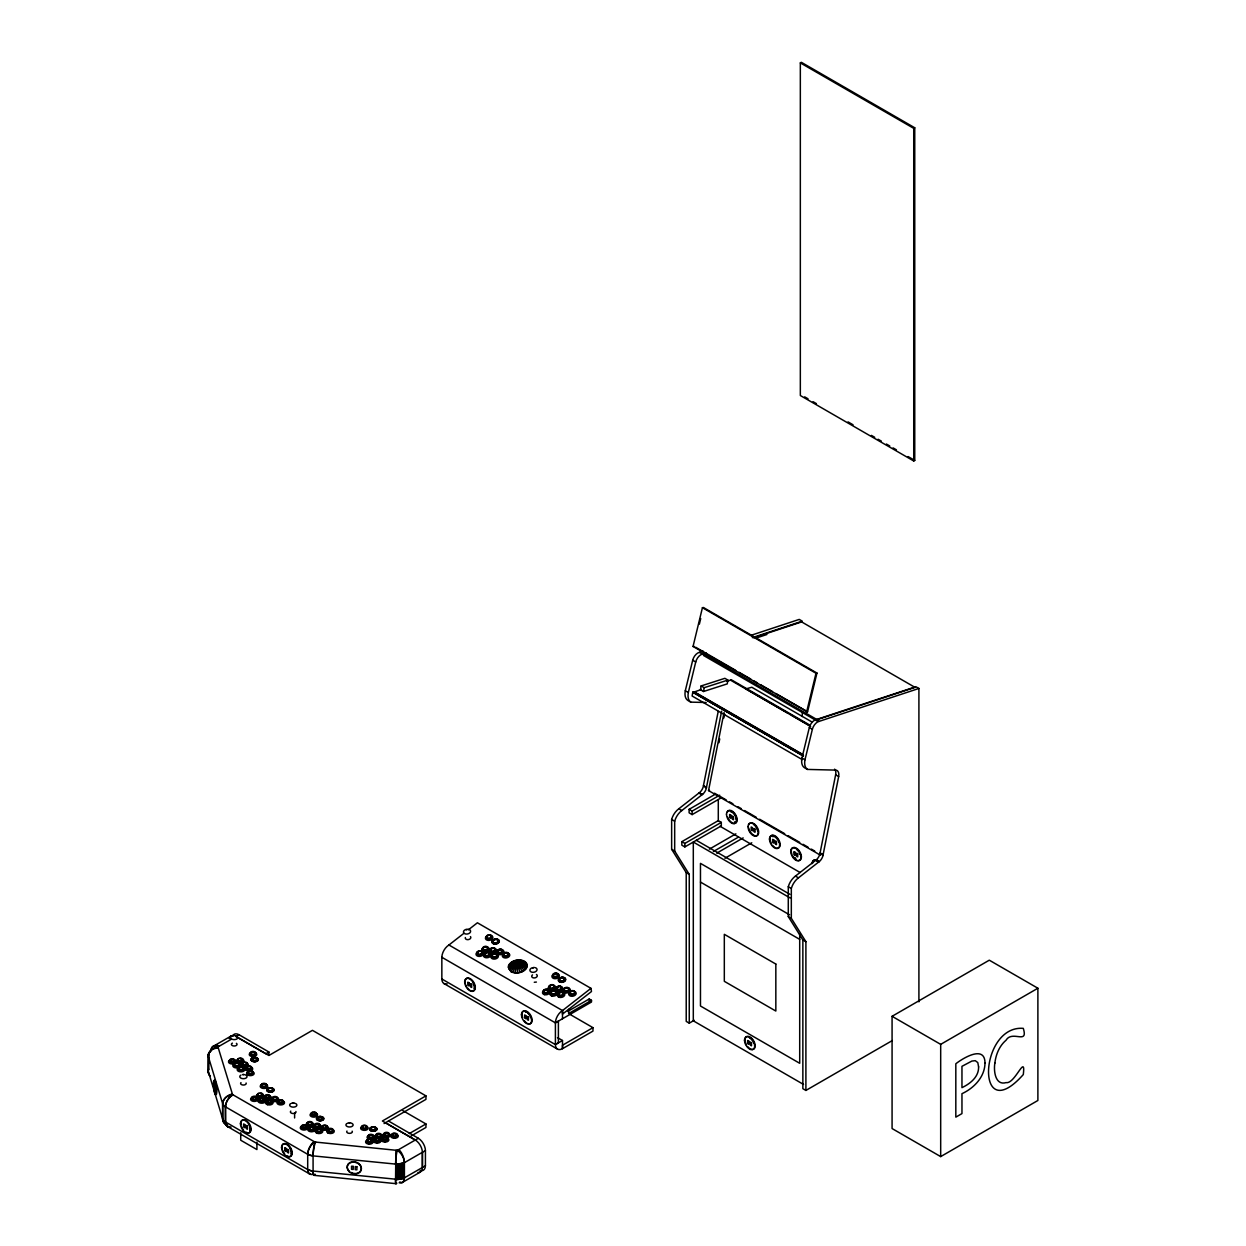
<?xml version="1.0" encoding="UTF-8"?>
<svg xmlns="http://www.w3.org/2000/svg" width="1246" height="1246" viewBox="0 0 1246 1246"><rect width="100%" height="100%" fill="white"/><g stroke="black" fill="none" stroke-linecap="round" stroke-linejoin="round"><path stroke-width="1.5" d="M417.971 1172.502A10.202 5.887 60 0 0 422.378 1167.518L422.394 1152.301A10.202 5.887 60 0 0 415.292 1140.012L385.45 1122.755M420.136 1170.586A10.202 5.887 60 0 0 425.416 1165.773L425.431 1150.556A10.202 5.887 60 0 0 418.329 1138.268L388.487 1121.011M590.962 988.343L562.491 1010.568L562.491 1014.135L591.492 991.505L590.962 988.343L477.405 922.788L468.418 929.796M294.601 1117.974L294.648 1112.647M208.253 1056.125L208.674 1053.882L208.674 1069.099A15.326 8.847 0 0 0 208.16 1070.859L222.66 1118.955A10.202 8.208 -17 0 0 227.644 1125.496M395.512 1183.669L395.87 1150.416A5.482 3.162 0 0 0 398.518 1149.933L398.954 1149.778M403.688 1179.214L403.751 1178.202L425.416 1165.773M210.449 1051.375L210.543 1050.347M803.483 755.699L692.792 692.215L692.122 696.016L802.346 759.655M803.421 756.026L693.259 692.06M693.197 692.387L701.451 689.427M701.14 685.939L700.486 689.754L703.523 691.499L727.243 683.883L727.898 680.082L724.861 678.322L701.14 685.939L704.177 687.699L727.898 680.082M703.523 691.499L704.177 687.699M208.674 1069.099L208.253 1071.342L208.3 1055.222M718.226 711.326L703.165 787.02A7.274 4.205 -60 0 1 700.05 792.145L678.79 808.794A12.491 7.211 -60 0 0 671.641 819.447L671.641 849.274L686.219 872.636L686.219 1021.393L689.256 1023.153L689.256 874.38L674.678 851.018L674.678 821.207A12.491 7.211 -60 0 1 681.827 810.539L703.087 793.904A7.274 4.205 -60 0 0 706.202 788.78L721.636 711.17M819.276 861.609L816.239 859.849L795.431 876.094A12.491 7.211 -60 0 0 788.282 886.747L788.282 916.558L802.86 939.936L802.86 1088.693L805.897 1090.437L805.897 941.68L791.319 918.318L791.319 888.507A12.491 7.211 -60 0 1 798.468 877.838L819.728 861.204A7.274 4.205 -60 0 0 822.843 856.064L838.667 776.554A9.111 5.264 -60 0 0 834.384 770.075L807.439 769.421L804.402 767.676A14.5 8.379 -60 0 1 801.941 758.051L809.339 727.524A7.601 4.392 -60 0 1 816.037 719.643L915.872 686.717L918.909 688.462L918.909 1001.831M820.444 855.192L708.538 790.587L724.035 712.51M718.973 742.709L719.721 738.894M723.879 717.945L724.642 714.129M834.586 769.156A9.111 5.264 -60 0 1 835.63 774.81L819.806 854.32A7.274 4.205 -60 0 1 816.691 859.444L815.616 860.332L818.653 862.076M508.633 967.208C509.832 959.171 525.127 957.177 526.824 965.712C525.61 973.749 510.33 975.758 508.633 967.208A14.641 10.809 1.2 0 1 526.824 965.712M243.811 1074.535L243.063 1074.659M293.62 1102.881L292.919 1103.099M693.041 646.472L702.433 607.69L703.398 607.503L816.955 673.058L807.564 711.84L693.041 646.472L694.006 646.285M699.364 624.121L700.719 618.577M706.186 702.51L690.798 702.137L687.761 700.377A14.5 8.379 -60 0 1 685.3 690.751L692.698 660.224A7.601 4.392 -60 0 1 699.395 652.343L703.102 651.128M690.798 702.137A14.5 8.379 -60 0 1 688.337 692.511L695.735 661.969A7.601 4.392 -60 0 1 702.433 654.103L706.139 652.873M806.598 712.042L816.005 673.261L816.955 673.058M807.439 769.421A14.5 8.379 -60 0 1 804.978 759.811L812.376 729.268A7.601 4.392 -60 0 1 819.074 721.387L918.909 688.462M233.827 1035.457L234.56 1035.613A3.598 2.071 0 0 1 237.347 1038.588A3.598 2.071 0 0 1 231.273 1038.743A3.598 2.071 0 0 1 233.609 1035.504M349.347 1123.067L349.69 1122.646M569.578 1014.151L592.956 1027.654L592.971 1031.096L562.491 1048.696A10.202 5.887 -60 0 1 555.405 1044.6L441.847 978.982L441.847 957.302A10.202 5.887 -60 0 1 448.934 944.998L463.917 933.301M536.403 982.066L534.269 982.269M441.847 957.271L555.405 1022.857L558.395 1021.113L558.395 1042.824L555.405 1044.537L555.405 1022.857A10.202 5.887 -60 0 1 562.491 1010.568L448.934 944.998M800.337 62.892L801.349 62.3L914.751 127.777L914.751 460.413L913.739 460.989L800.337 395.527L800.337 62.892L913.739 128.354L914.751 127.777M213.004 1046.469L231.024 1036.065M231.149 1039.366L217.972 1046.905A10.202 8.208 -17 0 0 208.129 1056.11A15.326 8.847 0 0 1 208.612 1053.867M268.887 1051.998L265.85 1053.758L235.992 1036.501L239.045 1034.741L268.887 1051.998L268.887 1055.269M721.309 797.767L692.153 814.604L689.116 812.844L689.116 809.339L715.033 794.372M689.116 809.339L692.153 811.099L719.69 795.197M681.827 841.673L718.272 820.616L721.309 822.376L721.309 825.88L684.864 846.922L681.827 845.177L681.827 841.673L684.864 843.417L721.309 822.376M709.332 849.165L735.872 833.839M713.382 851.501L738.489 837.094M716.73 853.167L743.177 837.904M724.954 858.26L751.774 842.779M567.942 1011.269L589.187 998.996L591.492 1000.32L591.492 1002.018L555.405 1022.841M384.064 1123.549L425.945 1099.377L425.945 1095.873L382.382 1121.011L415.292 1140.012M591.492 1000.32L568.612 1013.543L568.612 1009.353M555.405 1044.6L562.491 1040.503L562.491 1048.696L562.507 1045.223L592.956 1027.654M409.202 1133.626L425.945 1123.954L425.945 1127.459L410.869 1136.165M418.329 1138.268L397.303 1150.401L314.833 1142.006L232.55 1094.564A10.202 5.887 -60 0 0 225.464 1106.837L225.464 1122.07A10.202 5.887 -60 0 0 228.267 1126.898M425.431 1150.556L404.405 1162.674L397.131 1164.247L313.089 1155.883A12.865 7.429 0 0 1 307.7 1154.31L225.464 1106.837A12.865 7.429 0 0 1 222.613 1103.754L222.613 1118.986A12.865 7.429 0 0 0 225.448 1122.054A10.186 6.339 -55.8 0 0 231.086 1127.163M402.302 1182.485L420.323 1172.065M689.256 1023.153L694.24 1020.272M892.074 1016.3L989.293 960.183L1037.887 988.234L1037.887 1100.483L940.683 1156.6L892.074 1128.549L892.074 1016.3L940.683 1044.366L1037.887 988.234M805.897 1090.437L892.323 1040.55M466.378 929.937L467.063 929.609M532.805 968.204L533.506 967.877M222.613 1118.986A12.865 7.429 0 0 0 225.542 1122.023L307.7 1169.527A12.865 7.429 0 0 0 312.107 1170.944L397.91 1179.417L404.405 1177.906L404.405 1162.674A10.108 4.563 69 0 0 398.954 1149.715M751.167 635.273L799.231 619.418L802.268 621.162L752.35 637.64M753.628 637.765L801.661 621.925L915.031 687.387L817.127 719.674L703.741 654.212L703.538 655.474L816.924 720.936M757.786 637.516L766.929 634.494M726.854 681.282L731.449 679.864L809.931 725.172M708.538 790.587L709.519 790.307M363.879 1129.873L364.657 1129.904M393.954 1137.785L394.733 1137.8M378.114 1138.034L378.893 1138.05M370.296 1139.031L371.074 1139.046M384.593 1141.616L385.372 1141.632M376.697 1142.644L377.476 1142.675M368.832 1143.657L369.61 1143.688M313.758 1175.305L396.244 1183.7M804.682 396.867L808.015 398.782M813.031 401.679L816.364 403.611M848.043 421.896L853.043 424.793M871.39 435.384L874.723 437.299M878.072 439.231L881.405 441.162M886.404 444.043L889.737 445.975M893.071 447.89L896.404 449.822M908.085 456.566L914.751 460.413M702.433 607.69L816.005 673.261M695.673 647.25L735.747 670.379M739.096 672.31L750.777 679.054M754.126 680.986L757.459 682.917M760.808 684.848L772.489 691.592M775.837 693.524L807.564 711.84M699.395 652.343L702.433 654.103M816.037 719.643L819.074 721.387M812.361 722.213L751.805 687.262L745.933 688.898L787.97 713.164M791.335 715.111L809.838 725.795M730.468 680.129L810.648 726.402M692.698 660.224L695.735 661.969M809.339 727.524L812.376 729.268M694.193 691.764L802.751 754.437M694.147 692.075L802.704 754.749M692.792 692.215L803 755.855M835.63 774.81L838.667 776.554M685.3 690.751L688.337 692.511M801.941 758.051L804.978 759.811M706.513 787.379L703.476 785.634L706.357 788.173M823.154 854.678L820.117 852.934L822.999 855.472M714.534 793.204L726.231 799.948M729.564 801.879L732.913 803.81M737.912 806.707L741.261 808.623M744.594 810.554L756.291 817.314M759.624 819.229L784.684 833.699M788.017 835.63L799.714 842.374M803.047 844.305L808.062 847.202M811.395 849.133L814.744 851.049M702.635 794.309L698.975 793.032L702.012 794.792M719.954 826.223L800.119 872.512M795.431 876.094L798.468 877.838M678.79 808.794L681.827 810.539M671.641 819.447L674.678 821.207M788.282 886.747L791.319 888.507M696.343 840.302L789.855 894.301M790.166 897.977L693.306 842.047L693.306 1020.817L803.53 1084.441M789.606 914.829L700.47 863.369L700.47 1006.005L799.698 1063.29L799.698 933.752M671.641 849.274L674.678 851.018M788.282 916.558L791.319 918.318M686.219 872.636L689.256 874.38M802.86 939.936L805.897 941.68M700.47 882.075L799.698 939.359M557.492 1037.622L562.491 1040.503M443.965 983.561L557.523 1049.132M425.945 1095.873L312.45 1030.333L268.887 1055.487L236.055 1036.532M402.583 1110.466L425.945 1123.954M227.582 1126.586L309.802 1174.059M208.175 1056.078L222.676 1103.754L222.723 1118.924M208.16 1070.859L208.269 1071.918M396.353 1163.157L396.353 1179.495M940.683 1044.366L940.683 1156.6M913.739 128.354L913.739 460.989M802.268 712.65L802.268 716.543M718.288 800.228L718.288 821.41M692.153 811.099L692.153 814.604M684.864 843.417L684.864 846.922M589.187 998.996L589.187 1000.678M562.491 1010.568L562.491 1018.761M422.441 1152.316L422.441 1167.549M403.751 1162.923L403.751 1178.155M403.065 1163.157L403.065 1178.373M402.38 1163.375L402.38 1178.591M401.664 1163.562L401.664 1178.778M400.947 1163.733L400.947 1178.95M400.2 1163.873L400.2 1179.105M399.452 1163.998L399.452 1179.23M398.689 1164.107L398.689 1179.323M397.91 1164.185L397.91 1179.417M397.131 1164.247L397.131 1179.464M310.861 1174.324A10.186 5.249 -64.8 0 1 307.7 1169.527L307.7 1154.294A12.865 7.429 0 0 0 313.073 1155.867L313.089 1171.115A10.202 1.448 -84.2 0 0 314.584 1174.246M256.925 1142.099L256.925 1149.575L240.727 1140.23L240.727 1132.739M211.462 1048.213A10.202 5.887 60 0 1 217.972 1046.905L232.55 1094.564A10.202 8.208 -17 0 0 222.676 1103.754A10.186 8.006 -25.8 0 1 232.223 1094.019L232.317 1094.19A2.881 1.667 0 0 0 232.846 1094.767L233.049 1094.907A10.186 6.323 -55.9 0 0 225.464 1106.822L225.542 1122.023M208.518 1054.318L208.394 1070.003M746.479 1044.973A7.211 4.174 60 0 1 748.332 1036.345A7.211 4.174 60 0 1 755.169 1046.329A7.211 4.174 60 0 1 747.538 1046.515M749.516 1037.918A5.732 3.302 60 0 1 752.522 1040.55M753.269 1041.843A5.732 3.302 60 0 1 753.814 1043.198M727.134 812.485A7.211 4.174 60 0 1 734.626 813.217A7.211 4.174 60 0 1 735.685 823.108A7.211 4.174 60 0 1 727.648 817.251M791.911 854.382A7.211 4.174 60 0 1 794.169 847.405A7.211 4.174 60 0 1 801.131 854.74A7.211 4.174 60 0 1 797.642 860.441M796.334 859.88A7.211 4.174 60 0 1 792.721 856.08M812.579 863.338A7.211 4.174 60 0 1 817.688 860.394M771.461 843.791A7.211 4.174 60 0 1 772.146 835.194A7.211 4.174 60 0 1 779.685 841.891A7.211 4.174 60 0 1 776.383 848.168M775.074 847.607A7.211 4.174 60 0 1 772.52 845.349M748.69 824.961A7.211 4.174 60 0 1 756.54 826.191A7.211 4.174 60 0 1 756.54 835.848A7.211 4.174 60 0 1 748.69 828.014M795.836 858.354A5.732 3.302 60 0 1 794.808 857.45M796.817 849.632A5.732 3.302 60 0 1 798.764 851.657M799.511 852.949A5.732 3.302 60 0 1 800.057 854.32M754.11 824.977A5.732 3.302 60 0 1 755.138 825.864M756.057 827.001A5.732 3.302 60 0 1 757.63 830.989M812.081 863.634A7.211 4.174 60 0 1 817.174 860.69M772.567 836.596A5.732 3.302 60 0 1 774.498 836.751M775.557 837.359A5.732 3.302 60 0 1 777.504 839.383M778.252 840.676A5.732 3.302 60 0 1 778.797 842.031M730.483 811.629A5.732 3.302 60 0 1 735.265 815.818M735.794 817.174A5.732 3.302 60 0 1 736.09 819.743M735.311 821.535A5.732 3.302 60 0 1 734.564 821.986M349.316 1171.287A7.211 5.809 17 0 1 351.902 1161.848A7.211 5.809 17 0 1 361.418 1168.873A7.211 5.809 17 0 1 350.78 1172.377M214.234 1081.949A7.211 1.028 84.2 0 1 215.667 1082.338A7.211 1.028 84.2 0 1 216.695 1092.026A7.211 1.028 84.2 0 1 215.449 1093.318M214.826 1090.484A7.211 1.028 84.2 0 1 214.359 1086.823M214.842 1089.206A5.732 0.81 84.2 0 1 214.67 1087.742M214.655 1082.011A5.732 0.81 84.2 0 1 214.842 1081.746M215.309 1082.353A5.732 0.81 84.2 0 1 216.306 1087.867A5.732 0.81 84.2 0 1 216.243 1092.851M282.203 1148.734A7.211 4.174 60 0 1 286.253 1143.735A7.211 4.174 60 0 1 292.218 1152.472A7.211 4.174 60 0 1 287.141 1155.945M284.586 1153.687A7.211 4.174 60 0 1 282.717 1150.447M241.085 1124.998A7.211 4.174 60 0 1 245.135 1119.998A7.211 4.174 60 0 1 251.1 1128.736A7.211 4.174 60 0 1 246.023 1132.209M243.468 1129.951A7.211 4.174 60 0 1 241.599 1126.711M248.452 1123.985A5.732 3.302 60 0 1 249.216 1125.278M249.745 1126.649A5.732 3.302 60 0 1 249.776 1130.231M289.57 1147.722A5.732 3.302 60 0 1 290.318 1149.014M290.863 1150.385A5.732 3.302 60 0 1 290.894 1153.967M396.835 1183.155A10.202 1.448 -84.2 0 1 395.543 1179.51A15.326 8.847 0 0 0 403.751 1178.202M232.519 1036.065A10.202 5.887 60 0 1 239.045 1034.741M229.186 1038.634A10.202 5.887 60 0 1 233.314 1035.613M307.7 1169.527A12.865 7.429 0 0 0 312.59 1171.022L313.073 1171.1A10.186 2.056 -81.6 0 0 315.222 1174.339M225.542 1106.806A12.865 7.429 0 0 1 222.613 1103.754M227.457 1125.247A10.186 8.006 -25.7 0 1 222.629 1118.986M211.555 1048.151A10.108 6.884 48.8 0 1 219.078 1045.892L218.798 1046.204A5.482 3.162 0 0 0 217.972 1047.73L217.957 1048.042A10.108 8.255 2 0 0 208.191 1056.11M399.81 1181.924A10.108 4.439 69.8 0 0 404.374 1177.922A10.202 5.887 60 0 1 399.141 1182.797M210.231 1076.279A10.108 8.255 2 0 1 208.207 1071.311A10.202 8.208 -17 0 0 210.2 1076.03M312.964 1174.371A10.202 5.887 -60 0 1 307.7 1169.527M229.856 1127.054A10.202 5.887 -60 0 1 229.046 1127.038M264.931 1084.207A3.769 2.18 0 0 1 266.846 1087.711A3.769 2.18 0 0 1 260.554 1087.228A3.769 2.18 0 0 1 263.965 1084.145M264.728 1083.802A2.99 1.729 0 0 1 266.41 1086.45A2.99 1.729 0 0 1 261.52 1086.45A2.99 1.729 0 0 1 263.186 1083.802M264.619 1084.036A2.554 1.48 0 0 1 266.052 1086.31A2.554 1.48 0 0 1 261.862 1086.31A2.554 1.48 0 0 1 263.295 1084.036M262.439 1098.754A2.554 1.48 0 0 1 263.872 1101.012A2.554 1.48 0 0 1 259.698 1101.012A2.554 1.48 0 0 1 261.13 1098.754M264.339 1099.47A2.554 1.48 0 0 1 260.507 1100.748A2.554 1.48 0 0 1 260.507 1098.193A2.554 1.48 0 0 1 264.339 1099.47A3.769 2.18 0 0 0 262.766 1098.925M262.563 1098.505A2.99 1.729 0 0 1 264.23 1101.168A2.99 1.729 0 0 1 259.339 1101.168A2.99 1.729 0 0 1 261.006 1098.505M265.04 1099.938A3.769 2.18 0 0 1 263.373 1102.99A3.769 2.18 0 0 1 258.249 1101.76A3.769 2.18 0 0 1 260.803 1098.925M278.948 1100.857A2.554 1.48 0 0 1 283.154 1101.402A2.554 1.48 0 0 1 280.537 1103.38A2.554 1.48 0 0 1 278.543 1101.168M278.87 1100.872A3.769 2.18 0 0 1 284.509 1102.554A3.769 2.18 0 0 1 279.462 1104.797A3.769 2.18 0 0 1 278.092 1101.215M267.469 1100.888A2.554 1.48 0 0 1 271.675 1101.433A2.554 1.48 0 0 1 269.058 1103.411A2.554 1.48 0 0 1 267.065 1101.199M276.254 1097.368A2.554 1.48 0 0 1 276.924 1099.595A2.554 1.48 0 0 1 273.014 1099.595A2.554 1.48 0 0 1 273.699 1097.368M275.942 1097.383A3.769 2.18 0 0 1 278.232 1100.576A3.769 2.18 0 0 1 272.313 1101.028A3.769 2.18 0 0 1 273.092 1097.601M260.788 1093.661A2.554 1.48 0 0 1 262.454 1095.701A2.554 1.48 0 0 1 258.67 1096.293A2.554 1.48 0 0 1 258.327 1094.035M260.912 1093.412A2.99 1.729 0 0 1 262.719 1095.95A2.99 1.729 0 0 1 258.015 1096.309A2.99 1.729 0 0 1 258.638 1093.583M261.115 1093.832A3.769 2.18 0 0 1 263.389 1097.01A3.769 2.18 0 0 1 257.47 1097.461A3.769 2.18 0 0 1 258.249 1094.05M252.128 1097.664A2.554 1.48 0 0 0 252.876 1099.611A2.554 1.48 0 0 0 256.287 1099.346A2.554 1.48 0 0 0 256.146 1097.352A3.769 2.18 0 0 1 257.221 1100.639A3.769 2.18 0 0 1 251.458 1100.639A3.769 2.18 0 0 1 252.455 1097.368M253.063 1097.119A2.554 1.48 0 0 1 255.617 1097.119M245.213 1074.815A3.598 2.071 0 0 1 246.365 1077.806A3.598 2.071 0 0 1 241.101 1078.211A3.598 2.071 0 0 1 240.867 1075.142M242.487 1074.597A3.598 2.071 0 0 1 244.341 1074.597M246.116 1083.008A2.804 1.62 0 0 1 243.048 1085.032A2.804 1.62 0 0 1 240.976 1082.618M269.743 1096.122A2.554 1.48 0 0 1 267.765 1098.333A2.554 1.48 0 0 1 265.133 1096.355A2.554 1.48 0 0 1 269.338 1095.826M365.981 1126.213A3.769 2.18 0 0 1 367.274 1129.577A3.769 2.18 0 0 1 361.309 1129.421A3.769 2.18 0 0 1 363.1 1126.135M365.467 1125.995A2.554 1.48 0 0 1 366.48 1128.175A2.554 1.48 0 0 1 362.586 1128.378A2.554 1.48 0 0 1 362.929 1126.135M378.301 1138.766A2.554 1.48 0 0 1 379.018 1141.149A2.554 1.48 0 0 1 374.906 1140.729A2.554 1.48 0 0 1 376.993 1138.642A3.769 2.18 0 0 0 373.956 1142.037A3.769 2.18 0 0 0 380.295 1142.193A3.769 2.18 0 0 0 377.865 1138.813M378.473 1138.533A2.99 1.729 0 0 1 379.329 1141.32A2.99 1.729 0 0 1 374.501 1140.838A2.99 1.729 0 0 1 376.962 1138.377M347.463 1123.222A3.598 2.071 0 0 1 353.07 1124.562A3.598 2.071 0 0 1 348.6 1126.929A3.598 2.071 0 0 1 346.762 1123.596M352.166 1131.181A2.804 1.62 0 0 1 349.41 1133.362A2.804 1.62 0 0 1 346.98 1131.057M388.145 1133.346A2.554 1.48 0 0 1 388.456 1135.433A2.554 1.48 0 0 1 384.858 1135.604A2.554 1.48 0 0 1 384.547 1133.533M385.03 1133.268A2.554 1.48 0 0 1 387.584 1133.144M388.082 1133.362A3.769 2.18 0 0 1 390.091 1135.978A3.769 2.18 0 0 1 385.839 1137.473M384.079 1136.991A3.769 2.18 0 0 1 384.344 1133.549M385.216 1133.284A3.769 2.18 0 0 1 387.148 1133.19M373.208 1135.978A2.554 1.48 0 0 1 371.464 1137.91A2.554 1.48 0 0 1 368.302 1136.741A2.554 1.48 0 0 1 370.592 1135.013M371.884 1135.153A2.554 1.48 0 0 1 372.897 1135.636M372.071 1134.919A2.99 1.729 0 0 1 372.928 1137.707A2.99 1.729 0 0 1 368.1 1137.209A2.99 1.729 0 0 1 370.545 1134.763M371.464 1135.184A3.769 2.18 0 0 1 374.579 1137.427A3.769 2.18 0 0 1 371.137 1139.498M370.155 1139.467A3.769 2.18 0 0 1 367.928 1135.931M368.645 1135.542A3.769 2.18 0 0 1 370.483 1135.168M396.882 1134.732A2.554 1.48 0 0 1 395.138 1136.664A2.554 1.48 0 0 1 391.96 1135.495A2.554 1.48 0 0 1 394.25 1133.767A3.769 2.18 0 0 0 392.319 1134.312M395.558 1133.907A2.554 1.48 0 0 1 396.571 1134.39M395.745 1133.673A2.99 1.729 0 0 1 396.586 1136.461A2.99 1.729 0 0 1 391.774 1135.963A2.99 1.729 0 0 1 394.219 1133.517M396.072 1134.109A3.769 2.18 0 0 1 397.739 1137.177A3.769 2.18 0 0 1 392.319 1137.863A3.769 2.18 0 0 1 391.587 1134.685M380.731 1134.639A2.554 1.48 0 0 1 379.08 1136.944A2.554 1.48 0 0 1 376.167 1135.106A2.554 1.48 0 0 1 380.279 1134.358A3.769 2.18 0 0 0 375.233 1135.418A3.769 2.18 0 0 0 377.055 1138.299M381.058 1134.67A3.769 2.18 0 0 1 382.055 1137.255A3.769 2.18 0 0 1 377.99 1138.47M370.436 1139.778A2.554 1.48 0 0 1 371.308 1142.068A2.554 1.48 0 0 1 367.259 1141.959A2.554 1.48 0 0 1 368.489 1139.732M370.623 1139.56A2.99 1.729 0 0 1 371.277 1142.442A2.99 1.729 0 0 1 366.464 1141.57A2.99 1.729 0 0 1 369.875 1139.42M370.95 1139.997A3.769 2.18 0 0 1 372.243 1143.361A3.769 2.18 0 0 1 366.277 1143.205A3.769 2.18 0 0 1 368.068 1139.919M385.544 1137.614A2.554 1.48 0 0 1 387.319 1139.81A2.554 1.48 0 0 1 383.145 1140.012A2.554 1.48 0 0 1 384.235 1137.676M385.621 1137.364A2.99 1.729 0 0 1 387.693 1139.934A2.99 1.729 0 0 1 382.818 1140.183A2.99 1.729 0 0 1 384.079 1137.442M385.762 1137.769A3.769 2.18 0 0 1 388.191 1141.165A3.769 2.18 0 0 1 381.837 1140.993A3.769 2.18 0 0 1 384.78 1137.754M314.459 1112.678A2.554 1.48 0 0 1 315.892 1114.952A2.554 1.48 0 0 1 311.702 1114.952A2.554 1.48 0 0 1 313.135 1112.678M314.771 1112.849A3.769 2.18 0 0 1 316.686 1116.354A3.769 2.18 0 0 1 310.394 1115.871A3.769 2.18 0 0 1 313.805 1112.787M314.568 1112.444A2.99 1.729 0 0 1 316.25 1115.108A2.99 1.729 0 0 1 311.36 1115.108A2.99 1.729 0 0 1 313.026 1112.444M311.126 1122.412A2.554 1.48 0 0 1 311.812 1124.64A2.554 1.48 0 0 1 307.902 1124.64A2.554 1.48 0 0 1 308.572 1122.412M309.086 1122.023A2.99 1.729 0 0 1 312.793 1123.985A2.99 1.729 0 0 1 308.136 1125.107A2.99 1.729 0 0 1 308.354 1122.194M310.83 1122.428A3.769 2.18 0 0 1 313.12 1125.621A3.769 2.18 0 0 1 307.186 1126.072A3.769 2.18 0 0 1 307.964 1122.646M312.17 1127.35A2.554 1.48 0 0 1 313.603 1129.624A2.554 1.48 0 0 1 309.413 1129.624A2.554 1.48 0 0 1 310.846 1127.35M312.279 1127.1A2.99 1.729 0 0 1 313.961 1129.764A2.99 1.729 0 0 1 309.055 1129.764A2.99 1.729 0 0 1 310.737 1127.1M314.771 1128.533A3.769 2.18 0 0 1 311.5 1131.789A3.769 2.18 0 0 1 308.245 1128.533M308.837 1128.082A3.769 2.18 0 0 1 310.534 1127.521M312.481 1127.521A3.769 2.18 0 0 1 314.163 1128.082M328.664 1129.468A2.554 1.48 0 0 1 332.869 1130.013A2.554 1.48 0 0 1 330.252 1131.975A2.554 1.48 0 0 1 328.259 1129.779M325.969 1125.963A2.554 1.48 0 0 1 326.654 1128.191A2.554 1.48 0 0 1 322.73 1128.191A2.554 1.48 0 0 1 323.415 1125.963M325.673 1125.995A3.769 2.18 0 0 1 327.776 1129.343A3.769 2.18 0 0 1 321.608 1129.343A3.769 2.18 0 0 1 323.726 1125.995M295.8 1103.629A3.598 2.056 0.5 0 1 295.8 1106.541A3.598 2.056 0.5 0 1 290.707 1106.51A3.598 2.056 0.5 0 1 290.707 1103.613M291.455 1103.286A3.598 2.056 0.5 0 1 295.053 1103.302M295.909 1111.525A2.804 1.604 0.5 0 1 292.826 1113.503A2.804 1.604 0.5 0 1 290.77 1111.105M302.778 1125.73A2.554 1.48 0 0 1 305.332 1125.73M303.074 1125.745A3.769 2.18 0 0 1 305.036 1125.745M319.724 1125.091A2.554 1.48 0 0 1 317.029 1126.945A2.554 1.48 0 0 1 314.942 1124.842A2.554 1.48 0 0 1 319.069 1124.422A3.769 2.18 0 0 0 315.378 1124.437M319.817 1124.764A2.554 1.48 0 0 1 315.986 1126.041A2.554 1.48 0 0 1 315.986 1123.487A2.554 1.48 0 0 1 319.817 1124.764A3.769 2.18 0 0 1 319.926 1127.848A3.769 2.18 0 0 1 314.599 1127.848A3.769 2.18 0 0 1 314.599 1124.78M236.382 1043.323A2.804 1.62 0 0 1 236.024 1045.612A2.804 1.62 0 0 1 232.068 1045.41A2.804 1.62 0 0 1 232.426 1043.12M254.978 1052.636A2.554 1.48 0 0 1 254.807 1054.63A2.554 1.48 0 0 1 251.365 1054.708A2.554 1.48 0 0 1 250.929 1052.745M251.941 1052.247A2.554 1.48 0 0 1 253.888 1052.2M255.181 1052.652A3.769 2.18 0 0 1 255.664 1055.969A3.769 2.18 0 0 1 249.916 1055.674A3.769 2.18 0 0 1 251.427 1052.465M241.179 1058.804A2.554 1.48 0 0 1 242.503 1060.922A2.554 1.48 0 0 1 238.656 1061.312A2.554 1.48 0 0 1 238.656 1059.053A3.769 2.18 0 0 0 237.628 1062.573A3.769 2.18 0 0 0 243.718 1061.95A3.769 2.18 0 0 0 240.634 1058.866M241.335 1058.57A2.99 1.729 0 0 1 242.892 1061.047A2.99 1.729 0 0 1 238.375 1061.499A2.99 1.729 0 0 1 238.375 1058.866M239.793 1058.493A2.99 1.729 0 0 1 240.571 1058.461M251.256 1071.233A2.554 1.48 0 0 1 252.595 1073.351A2.554 1.48 0 0 1 248.733 1073.741A2.554 1.48 0 0 1 248.733 1071.482A3.769 2.18 0 0 0 246.957 1074.379A3.769 2.18 0 0 0 251.957 1075.423A3.769 2.18 0 0 0 253.795 1072.541M251.412 1070.984A2.99 1.729 0 0 1 252.969 1073.476A2.99 1.729 0 0 1 248.452 1073.927A2.99 1.729 0 0 1 248.468 1071.295M249.87 1070.906A2.99 1.729 0 0 1 250.648 1070.89M250.711 1071.295A3.769 2.18 0 0 1 253.265 1072.058M231.616 1059.676A3.769 2.18 0 0 1 235.899 1062.386A3.769 2.18 0 0 1 229.825 1063.477A3.769 2.18 0 0 1 230.666 1059.848M251.225 1067.401A2.554 1.48 0 0 1 249.776 1069.411A2.554 1.48 0 0 1 246.428 1068.398A2.554 1.48 0 0 1 248.468 1066.576M249.776 1066.638A2.554 1.48 0 0 1 250.867 1067.074M249.932 1066.405A2.99 1.729 0 0 1 251.194 1069.13A2.99 1.729 0 0 1 246.319 1068.881A2.99 1.729 0 0 1 248.39 1066.327M250.197 1066.825A3.769 2.18 0 0 1 252.658 1069.068A3.769 2.18 0 0 1 249.558 1071.015M248.561 1071.03A3.769 2.18 0 0 1 245.82 1067.62M246.49 1067.199A3.769 2.18 0 0 1 248.25 1066.732M238.547 1063.959A2.554 1.48 0 0 1 238.22 1066.031A2.554 1.48 0 0 1 234.622 1065.844A2.554 1.48 0 0 1 234.949 1063.773A3.769 2.18 0 0 0 233.5 1066.981A3.769 2.18 0 0 0 239.248 1067.277A3.769 2.18 0 0 0 238.749 1063.959M236.148 1063.445A2.554 1.48 0 0 1 236.818 1063.43M238.889 1063.788A2.99 1.729 0 0 1 237.363 1066.56A2.99 1.729 0 0 1 233.641 1064.598A2.99 1.729 0 0 1 238.313 1063.492M246.054 1062.9A2.554 1.48 0 0 1 246.397 1065.143A2.554 1.48 0 0 1 242.503 1064.941A2.554 1.48 0 0 1 243.515 1062.76M246.303 1062.682A2.99 1.729 0 0 1 246.708 1065.33A2.99 1.729 0 0 1 242.145 1065.081A2.99 1.729 0 0 1 243.328 1062.542M245.883 1062.9A3.769 2.18 0 0 1 247.471 1066.342A3.769 2.18 0 0 1 241.319 1066.031A3.769 2.18 0 0 1 243.951 1062.807M242.425 1067.62A2.554 1.48 0 0 1 242.768 1069.878A2.554 1.48 0 0 1 238.858 1069.675A2.554 1.48 0 0 1 239.886 1067.495M242.674 1067.417A2.99 1.729 0 0 1 242.456 1070.33A2.99 1.729 0 0 1 237.986 1068.975A2.99 1.729 0 0 1 241.989 1067.215M242.254 1067.635A3.769 2.18 0 0 1 243.842 1071.077A3.769 2.18 0 0 1 237.69 1070.766A3.769 2.18 0 0 1 240.307 1067.526M509.785 970.198A14.641 10.03 -41.7 0 1 525.656 962.722M511.203 971.366A14.641 8.597 -58.8 0 1 524.239 961.569M508.898 968.781A14.641 10.793 -21.1 0 1 526.544 964.139M508.975 965.588A14.641 10.093 21.9 0 1 526.482 967.348M509.91 964.015A14.641 8.675 39.1 0 1 525.532 968.905M511.374 962.613A14.641 6.682 53.1 0 1 524.068 970.307M513.29 961.476A14.641 4.221 64.8 0 1 522.167 971.444M515.486 960.682A14.641 1.48 75.3 0 1 519.956 972.238M517.604 972.643A14.641 1.355 85.3 0 1 517.853 960.277M515.252 972.628A14.641 4.112 -84.2 0 1 520.205 960.292M513.072 972.192A14.641 6.573 -72.6 0 1 522.385 960.728M557.725 974.294A2.554 1.713 -10 0 1 557.009 976.646A2.554 1.713 -10 0 1 553.613 976.677A2.554 1.713 -10 0 1 553.738 974.325M554.859 973.765A2.554 1.713 -10 0 1 556.791 973.749M554.672 973.765A3.769 2.539 -10 0 1 559.361 976.194A3.769 2.539 -10 0 1 553.551 978.437A3.769 2.539 -10 0 1 553.785 974.107M552.399 985.275A2.554 1.713 -10 0 1 553.847 987.798A2.554 1.713 -10 0 1 549.704 988.218A2.554 1.713 -10 0 1 551.09 985.415M552.508 984.979A2.99 2.009 -10 0 1 554.205 987.938A2.99 2.009 -10 0 1 549.346 988.421A2.99 2.009 -10 0 1 550.966 985.134M552.835 985.212A3.769 2.539 -10 0 1 554.968 988.919A3.769 2.539 -10 0 1 548.863 989.542A3.769 2.539 -10 0 1 550.903 985.399M555.249 991.411A2.554 1.713 -10 0 1 554.361 994.355A2.554 1.713 -10 0 1 550.95 992.922A2.554 1.713 -10 0 1 554.719 991.193M573.565 991.333A2.554 1.713 -10 0 1 574.266 993.872A2.554 1.713 -10 0 1 570.388 994.261A2.554 1.713 -10 0 1 571.026 991.582M572.412 991.162A3.769 2.539 -10 0 1 575.839 994.448A3.769 2.539 -10 0 1 569.609 995.632A3.769 2.539 -10 0 1 571.447 991.333M562.709 992.735A2.554 1.713 -10 0 1 562.398 995.414A2.554 1.713 -10 0 1 558.644 995.102A2.554 1.713 -10 0 1 560.248 992.532M560.902 992.408A2.554 1.713 -10 0 1 561.572 992.408M567.787 988.078A2.554 1.713 -10 0 1 568.176 990.866A2.554 1.713 -10 0 1 564.158 990.539A2.554 1.713 -10 0 1 566.509 987.969M567.273 987.673A2.99 2.009 -10 0 1 568.815 990.772A2.99 2.009 -10 0 1 563.862 990.835A2.99 2.009 -10 0 1 566.509 987.673M567.6 987.891A3.769 2.539 -10 0 1 569.547 991.8A3.769 2.539 -10 0 1 563.301 991.878A3.769 2.539 -10 0 1 566.634 987.907M535.235 967.644A3.598 2.399 -9.5 0 1 536.014 971.382A3.598 2.399 -9.5 0 1 530.391 971.413A3.598 2.399 -9.5 0 1 532.509 967.659M533.444 967.488A3.598 2.399 -9.5 0 1 534.363 967.472M536.45 974.497A2.804 1.885 -9.5 0 1 536.481 977.176A2.804 1.885 -9.5 0 1 532.54 977.549A2.804 1.885 -9.5 0 1 532.509 974.886M547.835 990.087A2.554 1.713 -10 0 1 546.947 993.031A2.554 1.713 -10 0 1 543.536 991.598A2.554 1.713 -10 0 1 547.306 989.854M560.389 986.739A2.554 1.713 -10 0 1 560.778 989.526A2.554 1.713 -10 0 1 556.76 989.199A2.554 1.713 -10 0 1 559.111 986.63M559.875 986.318A2.99 2.009 -10 0 1 561.416 989.433A2.99 2.009 -10 0 1 556.464 989.495A2.99 2.009 -10 0 1 559.111 986.334M560.202 986.552A3.769 2.539 -10 0 1 562.148 990.461A3.769 2.539 -10 0 1 555.903 990.539A3.769 2.539 -10 0 1 559.236 986.567M490.083 935.325A3.769 2.523 -9.5 0 1 492.232 939.017A3.769 2.523 -9.5 0 1 486.111 939.609A3.769 2.523 -9.5 0 1 488.152 935.512M490.488 935.216A2.99 1.994 -9.5 0 1 491.313 938.176A2.99 1.994 -9.5 0 1 486.765 938.612A2.99 1.994 -9.5 0 1 487.513 935.497M488.993 935.092A2.99 1.994 -9.5 0 1 489.771 935.076M490.27 935.497A2.554 1.713 -9.5 0 1 491.329 937.599A2.554 1.713 -9.5 0 1 488.167 938.799A2.554 1.713 -9.5 0 1 486.563 936.899M486.812 936.447A2.554 1.713 -9.5 0 1 487.747 935.73M487.7 952.723A2.554 1.713 -9.5 0 1 489.148 955.23A2.554 1.713 -9.5 0 1 484.99 955.635A2.554 1.713 -9.5 0 1 486.376 952.847M488.12 952.66A3.769 2.523 -9.5 0 1 490.706 955.744A3.769 2.523 -9.5 0 1 485.629 957.66A3.769 2.523 -9.5 0 1 483.931 954.249M484.523 953.673A3.769 2.523 -9.5 0 1 486.189 952.847M506.546 952.925A2.554 1.713 -9.5 0 1 507.994 955.448A2.554 1.713 -9.5 0 1 503.836 955.838A2.554 1.713 -9.5 0 1 505.222 953.065M506.655 952.645A2.99 1.994 -9.5 0 1 508.352 955.573A2.99 1.994 -9.5 0 1 503.493 956.04A2.99 1.994 -9.5 0 1 505.113 952.785M506.966 952.879A3.769 2.523 -9.5 0 1 509.116 956.57A3.769 2.523 -9.5 0 1 502.979 957.162A3.769 2.523 -9.5 0 1 505.035 953.065M495.145 954.062A2.554 1.713 -9.5 0 1 496.609 956.57A2.554 1.713 -9.5 0 1 492.45 956.975A2.554 1.713 -9.5 0 1 493.837 954.187M494.491 953.782A2.99 1.994 -9.5 0 1 497.216 956.383A2.99 1.994 -9.5 0 1 492.263 957.302A2.99 1.994 -9.5 0 1 493.728 953.922M495.581 954.015A3.769 2.523 -9.5 0 1 497.715 957.707A3.769 2.523 -9.5 0 1 491.594 958.299A3.769 2.523 -9.5 0 1 493.65 954.202M483.588 947.427A3.769 2.523 -9.5 0 1 489.195 948.86A3.769 2.523 -9.5 0 1 484.227 951.944A3.769 2.523 -9.5 0 1 482.809 947.895M481.423 951.71A2.554 1.713 -9.5 0 1 481.112 954.358A2.554 1.713 -9.5 0 1 477.358 954.047A2.554 1.713 -9.5 0 1 478.962 951.492M481.112 951.212A2.99 1.994 -9.5 0 0 476.688 953.206A2.99 1.994 -9.5 0 0 480.676 954.888A2.99 1.994 -9.5 0 0 481.719 951.477A3.769 2.523 -9.5 0 1 483.012 954.81A3.769 2.523 -9.5 0 1 477.919 956.227A3.769 2.523 -9.5 0 1 476.517 952.894M477.109 952.318A3.769 2.523 -9.5 0 1 478.776 951.508M479.741 951.321A3.769 2.523 -9.5 0 1 480.707 951.321M467.935 929.205A3.598 2.399 -9.5 0 1 469.789 932.927A3.598 2.399 -9.5 0 1 463.808 932.974A3.598 2.399 -9.5 0 1 467.001 929.22M470.458 936.587A2.804 1.885 -9.5 0 1 468.434 939.593A2.804 1.885 -9.5 0 1 465.35 937.537M447.112 983.873A10.202 5.887 -60 0 1 441.847 979.029M471.564 990.975A7.211 4.174 60 0 1 470.24 990.414M468.917 989.449A7.211 4.174 60 0 1 467.686 988.156M466.627 986.614A7.211 4.174 60 0 1 465.817 984.916M465.303 983.203A7.211 4.174 60 0 1 468.496 977.985A7.211 4.174 60 0 1 474.866 984.714A7.211 4.174 60 0 1 472.795 991.1M522.619 1017.717A7.211 4.174 60 0 1 524.878 1010.724A7.211 4.174 60 0 1 531.824 1018.075A7.211 4.174 60 0 1 528.351 1023.776M527.027 1023.215A7.211 4.174 60 0 1 524.488 1020.941M525.454 1012.095A5.732 3.302 60 0 1 526.466 1012.359M527.525 1012.951A5.732 3.302 60 0 1 529.472 1014.992M530.22 1016.284A5.732 3.302 60 0 1 530.765 1017.639M472.67 982.191A5.732 3.302 60 0 1 473.433 983.483M473.963 984.854A5.732 3.302 60 0 1 473.994 988.452M994.884 1063.056C993.514 1070.516 995.118 1085.873 1006.114 1082.603C1015.023 1084.285 1025.91 1052.668 1023.293 1074.566C974.87 1129.094 979.06 1024.726 1023.293 1028.371C1028.48 1045.098 1012.235 1029.866 1006.083 1040.192C999.385 1045.877 995.865 1054.474 994.884 1063.056M984.994 1063.025C984.807 1076.98 974.014 1088.116 961.959 1093.692L961.959 1113.597L955.822 1117.132L955.822 1063.773C962.66 1058.337 984.947 1044.6 984.994 1063.025M978.608 1066.888C978.842 1076.965 970.213 1083.708 961.959 1087.649L961.959 1066.327L971.88 1061.062L975.275 1060.673L977.783 1062.573L978.608 1066.888M209.126 1053.01L208.876 1053.446A15.326 8.847 0 0 1 210.06 1051.764L209.126 1053.01M396.353 1164.278L395.574 1164.294A10.202 1.448 -84.2 0 1 397.303 1150.401A10.202 5.887 60 0 1 404.405 1162.674A15.326 8.847 0 0 1 396.353 1164.278M353.21 1166.381L351.543 1166.209L351.543 1169.293L353.21 1169.464L353.21 1166.381M356.886 1166.754L355.219 1166.583L355.219 1169.667L356.886 1169.838L356.886 1166.754M315.565 1142.115L315.269 1142.068A2.881 1.667 0 0 1 314.257 1141.772L314.023 1141.663A10.186 5.264 -64.7 0 0 307.7 1154.31A10.202 5.887 -60 0 1 314.786 1142.037A10.202 1.448 -84.2 0 0 313.089 1155.883A10.186 2.087 -81.5 0 1 315.565 1142.115M730.841 815.164L729.642 814.479L729.642 817.563L730.841 818.248L730.841 815.164M733.489 816.691L732.29 816.005L732.29 819.089L733.489 819.775L733.489 816.691M752.382 827.64L751.198 826.955L751.198 830.038L752.382 830.739L752.382 827.64M755.029 829.166L753.83 828.481L753.83 831.565L755.029 832.25L755.029 829.166M773.844 840.022L772.645 839.337L772.645 842.421L773.844 843.121L773.844 840.022M776.476 841.548L775.277 840.863L775.277 843.947L776.476 844.648L776.476 841.548M795.104 852.295L793.904 851.61L793.904 854.694L795.104 855.395L795.104 852.295M797.736 853.822L796.552 853.136L796.552 856.22L797.736 856.921L797.736 853.822M775.837 964.061L724.315 934.313L724.315 981.318L775.837 1011.051L775.837 964.061M748.846 1041.189L747.662 1040.503L747.662 1043.587L748.846 1044.288L748.846 1041.189M751.494 1042.715L750.294 1042.03L750.294 1045.114L751.494 1045.815L751.494 1042.715M469.01 982.845L467.811 982.144L467.811 985.243L469.01 985.929L469.01 982.845M471.658 984.356L470.458 983.67L470.458 986.754L471.658 987.455L471.658 984.356M525.796 1015.63L524.613 1014.945L524.613 1018.029L525.796 1018.714L525.796 1015.63M528.444 1017.157L527.245 1016.456L527.245 1019.555L528.444 1020.24L528.444 1017.157M244.792 1124.624L243.593 1123.939L243.593 1127.023L244.792 1127.723L244.792 1124.624M247.44 1126.15L246.241 1125.465L246.241 1128.549L247.44 1129.25L247.44 1126.15M285.91 1148.36L284.711 1147.675L284.711 1150.759L285.91 1151.46L285.91 1148.36M288.542 1149.887L287.343 1149.201L287.343 1152.285L288.542 1152.986L288.542 1149.887M510.891 971.6L508.197 967.239A9.61 6.417 -9.5 0 1 520.314 959.996A9.61 6.417 -9.5 0 1 525.905 969.03A9.61 6.417 -9.5 0 1 510.891 971.6M214.561 1085.359L214.265 1084.394L214.561 1088.443L214.561 1085.359M215.215 1087.478L214.919 1086.528L215.215 1090.577L215.215 1087.478M744.469 1040.223A7.211 4.174 60 0 0 752.132 1049.755A7.211 4.174 60 0 0 752.132 1039.538A7.211 4.174 60 0 0 744.469 1040.223M790.712 851.33A7.211 4.174 60 0 0 798.375 860.861A7.211 4.174 60 0 0 798.375 850.66A7.211 4.174 60 0 0 790.712 851.33M748.005 826.674A7.211 4.174 60 0 0 755.668 836.206A7.211 4.174 60 0 0 755.668 825.989A7.211 4.174 60 0 0 748.005 826.674M769.452 839.056A7.211 4.174 60 0 0 777.115 848.588A7.211 4.174 60 0 0 777.115 838.371A7.211 4.174 60 0 0 769.452 839.056M726.465 814.199A7.211 4.174 60 0 0 734.112 823.731A7.211 4.174 60 0 0 734.112 813.513A7.211 4.174 60 0 0 726.465 814.199M349.192 1171.692A7.211 5.809 17 0 0 361.075 1170.259A7.211 5.809 17 0 0 352.369 1162.16A7.211 5.809 17 0 0 349.192 1171.692M213.487 1083.397A7.211 1.028 84.2 0 0 215.371 1094.658A7.211 1.028 84.2 0 0 215.371 1084.456A7.211 1.028 84.2 0 0 213.487 1083.397M240.416 1123.658A7.211 4.174 60 0 0 248.063 1133.19A7.211 4.174 60 0 0 248.063 1122.989A7.211 4.174 60 0 0 240.416 1123.658M281.518 1147.395A7.211 4.174 60 0 0 289.181 1156.927A7.211 4.174 60 0 0 289.181 1146.725A7.211 4.174 60 0 0 281.518 1147.395M211.213 1049.023A10.108 6.884 48.8 0 0 210.932 1051.017A10.202 5.887 60 0 1 211.15 1049.054M262.158 1085.811A2.554 1.48 0 0 0 266.426 1085.141A2.554 1.48 0 0 0 263.295 1083.335A2.554 1.48 0 0 0 262.158 1085.811M269.12 1090.842A2.554 1.48 0 0 0 272.952 1089.565A2.554 1.48 0 0 0 269.12 1088.288A2.554 1.48 0 0 0 269.12 1090.842M269.12 1090.686A2.554 1.48 0 0 0 272.952 1089.409A2.554 1.48 0 0 0 269.12 1088.132A2.554 1.48 0 0 0 269.12 1090.686M268.778 1091.621A3.224 1.869 0 0 0 273.637 1090.001A3.224 1.869 0 0 0 268.778 1088.381A3.224 1.869 0 0 0 268.778 1091.621M268.715 1090.546A2.383 1.371 0 0 0 272.703 1089.923A2.383 1.371 0 0 0 269.79 1088.241A2.383 1.371 0 0 0 268.715 1090.546M267.921 1091.434A3.504 2.025 0 0 0 273.793 1090.53A3.504 2.025 0 0 0 269.494 1088.038A3.504 2.025 0 0 0 267.921 1091.434M268.513 1091.885A3.769 2.18 0 0 0 274.167 1090.001A3.769 2.18 0 0 0 268.513 1088.116A3.769 2.18 0 0 0 268.513 1091.885M279.478 1102.476A2.554 1.48 0 0 0 283.309 1101.199A2.554 1.48 0 0 0 279.478 1099.922A2.554 1.48 0 0 0 279.478 1102.476M278.637 1103.131A2.99 1.729 0 0 0 283.636 1102.352A2.99 1.729 0 0 0 279.976 1100.234A2.99 1.729 0 0 0 278.637 1103.131M267.999 1102.508A2.554 1.48 0 0 0 271.83 1101.23A2.554 1.48 0 0 0 267.999 1099.953A2.554 1.48 0 0 0 267.999 1102.508M267.158 1103.162A2.99 1.729 0 0 0 272.158 1102.383A2.99 1.729 0 0 0 268.497 1100.265A2.99 1.729 0 0 0 267.158 1103.162M267.392 1104.672A3.769 2.18 0 0 0 273.045 1102.788A3.769 2.18 0 0 0 267.392 1100.903A3.769 2.18 0 0 0 267.392 1104.672M273.699 1099.221A2.554 1.48 0 0 0 277.531 1097.944A2.554 1.48 0 0 0 273.699 1096.667A2.554 1.48 0 0 0 273.699 1099.221M272.858 1099.86A2.99 1.729 0 0 0 277.858 1099.081A2.99 1.729 0 0 0 274.198 1096.978A2.99 1.729 0 0 0 272.858 1099.86M258.856 1095.655A2.554 1.48 0 0 0 262.688 1094.377A2.554 1.48 0 0 0 258.856 1093.1A2.554 1.48 0 0 0 258.856 1095.655M253.063 1098.972A2.554 1.48 0 0 0 256.894 1097.695A2.554 1.48 0 0 0 253.063 1096.418A2.554 1.48 0 0 0 253.063 1098.972M252.845 1099.891A2.99 1.729 0 0 0 257.33 1098.396A2.99 1.729 0 0 0 252.845 1096.901A2.99 1.729 0 0 0 252.845 1099.891M266.255 1097.43A2.554 1.48 0 0 0 270.086 1096.153A2.554 1.48 0 0 0 266.255 1094.876A2.554 1.48 0 0 0 266.255 1097.43M265.429 1098.084A2.99 1.729 0 0 0 270.429 1097.305A2.99 1.729 0 0 0 266.769 1095.203A2.99 1.729 0 0 0 265.429 1098.084M265.663 1099.595A3.769 2.18 0 0 0 271.301 1097.71A3.769 2.18 0 0 0 265.663 1095.826A3.769 2.18 0 0 0 265.663 1099.595M362.477 1128.658A2.99 1.729 0 0 0 367.336 1127.63A2.99 1.729 0 0 0 363.365 1125.714A2.99 1.729 0 0 0 362.477 1128.658M362.757 1127.755A2.554 1.48 0 0 0 366.9 1126.882A2.554 1.48 0 0 0 363.521 1125.247A2.554 1.48 0 0 0 362.757 1127.755M375.576 1140.526A2.554 1.48 0 0 0 379.734 1139.654A2.554 1.48 0 0 0 376.339 1138.019A2.554 1.48 0 0 0 375.576 1140.526M384.858 1134.904A2.554 1.48 0 0 0 389.017 1134.031A2.554 1.48 0 0 0 385.621 1132.396A2.554 1.48 0 0 0 384.858 1134.904M384.578 1135.807A2.99 1.729 0 0 0 389.437 1134.779A2.99 1.729 0 0 0 385.481 1132.863A2.99 1.729 0 0 0 384.578 1135.807M369.174 1136.913A2.554 1.48 0 0 0 373.317 1136.041A2.554 1.48 0 0 0 369.937 1134.39A2.554 1.48 0 0 0 369.174 1136.913M371.697 1129.764A2.554 1.48 0 0 0 375.84 1128.892A2.554 1.48 0 0 0 372.461 1127.256A2.554 1.48 0 0 0 371.697 1129.764M371.261 1130.496A3.224 1.869 0 0 0 376.51 1129.39A3.224 1.869 0 0 0 372.227 1127.319A3.224 1.869 0 0 0 371.261 1130.496M371.806 1129.686A2.383 1.371 0 0 0 375.669 1128.876A2.383 1.371 0 0 0 372.523 1127.35A2.383 1.371 0 0 0 371.806 1129.686M371.074 1130.62A3.504 2.025 0 0 0 376.79 1129.421A3.504 2.025 0 0 0 372.133 1127.163A3.504 2.025 0 0 0 371.074 1130.62M370.903 1130.729A3.769 2.18 0 0 0 377.04 1129.452A3.769 2.18 0 0 0 372.04 1127.023A3.769 2.18 0 0 0 370.903 1130.729M392.833 1135.667A2.554 1.48 0 0 0 396.991 1134.795A2.554 1.48 0 0 0 393.611 1133.144A2.554 1.48 0 0 0 392.833 1135.667M376.993 1135.916A2.554 1.48 0 0 0 381.151 1135.044A2.554 1.48 0 0 0 377.772 1133.393A2.554 1.48 0 0 0 376.993 1135.916M376.713 1136.804A2.99 1.729 0 0 0 381.588 1135.791A2.99 1.729 0 0 0 377.616 1133.86A2.99 1.729 0 0 0 376.713 1136.804M367.71 1141.538A2.554 1.48 0 0 0 371.869 1140.666A2.554 1.48 0 0 0 368.489 1139.031A2.554 1.48 0 0 0 367.71 1141.538M383.457 1139.498A2.554 1.48 0 0 0 387.615 1138.626A2.554 1.48 0 0 0 384.235 1136.975A2.554 1.48 0 0 0 383.457 1139.498M312.528 1114.687A2.554 1.48 0 0 0 316.359 1113.41A2.554 1.48 0 0 0 312.528 1112.133A2.554 1.48 0 0 0 312.528 1114.687M308.572 1124.266A2.554 1.48 0 0 0 312.403 1122.989A2.554 1.48 0 0 0 308.572 1121.712A2.554 1.48 0 0 0 308.572 1124.266M310.223 1129.343A2.554 1.48 0 0 0 314.054 1128.066A2.554 1.48 0 0 0 310.223 1126.789A2.554 1.48 0 0 0 310.223 1129.343M329.193 1131.088A2.554 1.48 0 0 0 333.025 1129.811A2.554 1.48 0 0 0 329.193 1128.533A2.554 1.48 0 0 0 329.193 1131.088M328.975 1132.007A2.99 1.729 0 0 0 333.461 1130.511A2.99 1.729 0 0 0 328.975 1129.016A2.99 1.729 0 0 0 328.975 1132.007M327.807 1132.894A3.769 2.18 0 0 0 334.115 1131.913A3.769 2.18 0 0 0 329.505 1129.25A3.769 2.18 0 0 0 327.807 1132.894M317.714 1131.82A2.554 1.48 0 0 0 321.546 1130.543A2.554 1.48 0 0 0 317.714 1129.265A2.554 1.48 0 0 0 317.714 1131.82M317.714 1131.119A2.554 1.48 0 0 0 321.546 1129.842A2.554 1.48 0 0 0 317.714 1128.565A2.554 1.48 0 0 0 317.714 1131.119M316.889 1131.757A2.99 1.729 0 0 0 321.889 1130.994A2.99 1.729 0 0 0 318.228 1128.876A2.99 1.729 0 0 0 316.889 1131.757M317.107 1133.268A3.769 2.18 0 0 0 322.761 1131.384A3.769 2.18 0 0 0 317.107 1129.499A3.769 2.18 0 0 0 317.107 1133.268M323.415 1127.817A2.554 1.48 0 0 0 327.246 1126.54A2.554 1.48 0 0 0 323.415 1125.263A2.554 1.48 0 0 0 323.415 1127.817M322.574 1128.471A2.99 1.729 0 0 0 327.589 1127.692A2.99 1.729 0 0 0 323.913 1125.574A2.99 1.729 0 0 0 322.574 1128.471M305.862 1128.051A2.554 1.48 0 0 0 305.862 1125.963A3.769 2.18 0 0 1 306.937 1129.25A3.769 2.18 0 0 1 301.174 1129.25A3.769 2.18 0 0 1 302.171 1125.963A2.554 1.48 0 0 0 302.248 1128.051A2.554 1.48 0 0 0 305.862 1128.051M302.778 1127.568A2.554 1.48 0 0 0 306.609 1126.291A2.554 1.48 0 0 0 302.778 1125.013A2.554 1.48 0 0 0 302.778 1127.568M302.56 1128.502A2.99 1.729 0 0 0 307.046 1127.007A2.99 1.729 0 0 0 302.56 1125.512A2.99 1.729 0 0 0 302.56 1128.502M315.145 1126.696A2.99 1.729 0 0 0 320.144 1125.917A2.99 1.729 0 0 0 316.484 1123.799A2.99 1.729 0 0 0 315.145 1126.696M318.306 1119.22A2.554 1.48 0 0 0 322.589 1118.565A2.554 1.48 0 0 0 319.459 1116.603A2.554 1.48 0 0 0 318.322 1119.064A2.554 1.48 0 0 0 322.589 1118.41A2.554 1.48 0 0 0 319.459 1116.759A2.554 1.48 0 0 0 318.306 1119.22M317.839 1119.936A3.224 1.869 0 0 0 323.244 1119.095A3.224 1.869 0 0 0 319.288 1116.821A3.504 2.025 0 0 0 317.637 1120.045A3.504 2.025 0 0 0 323.508 1119.142A3.504 2.025 0 0 0 319.21 1116.665A3.224 1.869 0 0 0 317.839 1119.936M318.431 1119.157A2.383 1.371 0 0 0 322.418 1118.534A2.383 1.371 0 0 0 319.506 1116.852A2.383 1.371 0 0 0 318.431 1119.157M317.45 1120.154A3.769 2.18 0 0 0 323.758 1119.173A3.769 2.18 0 0 0 319.147 1116.509A3.769 2.18 0 0 0 317.45 1120.154M251.536 1054.085A2.554 1.48 0 0 0 255.555 1053.01A2.554 1.48 0 0 0 251.941 1051.546A2.554 1.48 0 0 0 251.536 1054.085M251.287 1055.004A2.99 1.729 0 0 0 255.991 1053.742A2.99 1.729 0 0 0 251.754 1052.029A2.99 1.729 0 0 0 251.287 1055.004M238.827 1060.689A2.554 1.48 0 0 0 242.845 1059.614A2.554 1.48 0 0 0 239.232 1058.15A2.554 1.48 0 0 0 238.827 1060.689M248.904 1073.118A2.554 1.48 0 0 0 252.922 1072.043A2.554 1.48 0 0 0 249.309 1070.579A2.554 1.48 0 0 0 248.904 1073.118M230.79 1062.184A2.554 1.48 0 0 0 234.809 1061.109A2.554 1.48 0 0 0 231.18 1059.63A2.554 1.48 0 0 0 230.79 1062.184M230.79 1061.483A2.554 1.48 0 0 0 234.809 1060.408A2.554 1.48 0 0 0 231.18 1058.929A2.554 1.48 0 0 0 230.79 1061.483M230.541 1062.386A2.99 1.729 0 0 0 235.229 1061.125A2.99 1.729 0 0 0 230.993 1059.412A2.99 1.729 0 0 0 230.541 1062.386M253.14 1060.362A2.554 1.48 0 0 0 257.143 1059.287A2.554 1.48 0 0 0 253.53 1057.823A2.554 1.48 0 0 0 253.14 1060.362M252.751 1061.109A3.224 1.869 0 0 0 257.829 1059.754A3.224 1.869 0 0 0 253.25 1057.901A3.224 1.869 0 0 0 252.751 1061.109M253.234 1060.284A2.383 1.371 0 0 0 256.972 1059.271A2.383 1.371 0 0 0 253.608 1057.916A2.383 1.371 0 0 0 253.234 1060.284M252.58 1061.249A3.504 2.025 0 0 0 258.093 1059.77A3.504 2.025 0 0 0 253.125 1057.745A3.504 2.025 0 0 0 252.58 1061.249M252.44 1061.374A3.769 2.18 0 0 0 258.358 1059.785A3.769 2.18 0 0 0 253.016 1057.62A3.769 2.18 0 0 0 252.44 1061.374M247.44 1068.523A2.554 1.48 0 0 0 251.443 1067.448A2.554 1.48 0 0 0 247.829 1065.984A2.554 1.48 0 0 0 247.44 1068.523M235.12 1065.408A2.554 1.48 0 0 0 239.139 1064.333A2.554 1.48 0 0 0 235.51 1062.854A2.554 1.48 0 0 0 235.12 1065.408M243.126 1064.598A2.554 1.48 0 0 0 247.129 1063.523A2.554 1.48 0 0 0 243.515 1062.059A2.554 1.48 0 0 0 243.126 1064.598M239.497 1069.333A2.554 1.48 0 0 0 243.5 1068.258A2.554 1.48 0 0 0 239.886 1066.794A2.554 1.48 0 0 0 239.497 1069.333M554.174 976.381A2.554 1.713 -10 0 0 557.959 974.497A2.554 1.713 -10 0 0 554.143 973.375A2.554 1.713 -10 0 0 554.174 976.381M554.081 977.285A2.99 2.009 -10 0 0 558.504 975.073A2.99 2.009 -10 0 0 554.034 973.765A2.99 2.009 -10 0 0 554.081 977.285M550.405 988.016A2.554 1.713 -10 0 0 554.19 986.131A2.554 1.713 -10 0 0 550.374 985.01A2.554 1.713 -10 0 0 550.405 988.016M552.118 993.825A2.554 1.713 -10 0 0 555.903 991.941A2.554 1.713 -10 0 0 552.087 990.819A2.554 1.713 -10 0 0 552.118 993.825M552.009 994.729A2.99 2.009 -10 0 0 556.448 992.517A2.99 2.009 -10 0 0 551.978 991.209A2.99 2.009 -10 0 0 552.009 994.729M551.776 995.975A3.769 2.539 -10 0 0 557.351 993.202A3.769 2.539 -10 0 0 551.713 991.551A3.769 2.539 -10 0 0 551.776 995.975M570.948 993.95A2.554 1.713 -10 0 0 574.733 992.065A2.554 1.713 -10 0 0 570.917 990.959A2.554 1.713 -10 0 0 570.948 993.95M570.855 994.853A2.99 2.009 -10 0 0 575.278 992.657A2.99 2.009 -10 0 0 570.808 991.349A2.99 2.009 -10 0 0 570.855 994.853M559.579 995.133A2.554 1.713 -10 0 0 563.348 993.249A2.554 1.713 -10 0 0 559.532 992.143A2.554 1.713 -10 0 0 559.579 995.133M559.47 996.052A2.99 2.009 -10 0 0 563.893 993.841A2.99 2.009 -10 0 0 559.423 992.532A2.99 2.009 -10 0 0 559.47 996.052M559.22 997.298A3.769 2.539 -10 0 0 564.796 994.51A3.769 2.539 -10 0 0 559.174 992.875A3.769 2.539 -10 0 0 559.22 997.298M565.17 990.695A2.554 1.713 -10 0 0 568.955 988.826A2.554 1.713 -10 0 0 565.139 987.704A2.554 1.713 -10 0 0 565.17 990.695M544.704 992.486A2.554 1.713 -10 0 0 548.489 990.601A2.554 1.713 -10 0 0 544.673 989.495A2.554 1.713 -10 0 0 544.704 992.486M544.611 993.389A2.99 2.009 -10 0 0 549.034 991.193A2.99 2.009 -10 0 0 544.564 989.885A2.99 2.009 -10 0 0 544.611 993.389M544.362 994.635A3.769 2.539 -10 0 0 549.938 991.863A3.769 2.539 -10 0 0 544.3 990.227A3.769 2.539 -10 0 0 544.362 994.635M557.772 989.355A2.554 1.713 -10 0 0 561.557 987.471A2.554 1.713 -10 0 0 557.741 986.365A2.554 1.713 -10 0 0 557.772 989.355M560.653 980.898A2.554 1.713 -10 0 0 564.438 979.013A2.554 1.713 -10 0 0 560.622 977.892A2.554 1.713 -10 0 0 560.653 980.898A2.383 1.604 -10 0 0 564.282 979.169A2.383 1.604 -10 0 0 560.731 978.126A2.383 1.604 -10 0 0 560.762 980.913M560.42 981.848A3.224 2.18 -10 0 0 565.201 979.465A3.224 2.18 -10 0 0 560.373 978.048A3.224 2.18 -10 0 0 560.42 981.848M560.279 982.019A3.504 2.367 -10 0 0 565.482 979.434A3.504 2.367 -10 0 0 560.233 977.908A3.504 2.367 -10 0 0 560.279 982.019M560.155 982.191A3.769 2.539 -10 0 0 565.731 979.403A3.769 2.539 -10 0 0 560.093 977.767A3.769 2.539 -10 0 0 560.155 982.191M487.669 938.082A2.554 1.713 -9.5 0 0 491.454 936.229A2.554 1.713 -9.5 0 0 487.638 935.107A2.554 1.713 -9.5 0 0 487.669 938.082M494.273 942.77A2.554 1.713 -9.5 0 0 498.057 940.917A2.554 1.713 -9.5 0 0 494.241 939.796A2.554 1.713 -9.5 0 0 494.273 942.77M494.008 943.58A3.224 2.165 -9.5 0 0 498.789 941.244A3.224 2.165 -9.5 0 0 493.961 939.811A3.224 2.165 -9.5 0 0 494.008 943.58M493.868 943.752A3.504 2.352 -9.5 0 0 499.07 941.213A3.504 2.352 -9.5 0 0 493.821 939.671A3.504 2.352 -9.5 0 0 493.868 943.752M493.743 943.923A3.769 2.523 -9.5 0 0 499.319 941.182A3.769 2.523 -9.5 0 0 493.696 939.531A3.769 2.523 -9.5 0 0 493.743 943.923M485.706 955.433A2.554 1.713 -9.5 0 0 489.491 953.579A2.554 1.713 -9.5 0 0 485.66 952.458A2.554 1.713 -9.5 0 0 485.706 955.433M485.597 956.336A2.99 1.994 -9.5 0 0 490.021 954.171A2.99 1.994 -9.5 0 0 485.551 952.847A2.99 1.994 -9.5 0 0 485.597 956.336M504.552 955.635A2.554 1.713 -9.5 0 0 508.337 953.782A2.554 1.713 -9.5 0 0 504.521 952.66A2.554 1.713 -9.5 0 0 504.552 955.635M493.151 956.772A2.554 1.713 -9.5 0 0 496.936 954.919A2.554 1.713 -9.5 0 0 493.12 953.797A2.554 1.713 -9.5 0 0 493.151 956.772M498.867 953.019A2.554 1.713 -9.5 0 0 502.668 951.165A2.554 1.713 -9.5 0 0 498.836 950.044A2.554 1.713 -9.5 0 0 498.867 953.019M498.774 952.38A2.554 1.713 -9.5 0 0 502.559 950.527A2.554 1.713 -9.5 0 0 498.743 949.405A2.554 1.713 -9.5 0 0 498.774 952.38M498.665 953.283A2.99 1.994 -9.5 0 0 503.088 951.119A2.99 1.994 -9.5 0 0 498.618 949.81A2.99 1.994 -9.5 0 0 498.665 953.283M498.416 954.545A3.769 2.523 -9.5 0 0 503.991 951.804A3.769 2.523 -9.5 0 0 498.353 950.153A3.769 2.523 -9.5 0 0 498.416 954.545M484.102 950.293A2.554 1.713 -9.5 0 0 487.887 948.44A2.554 1.713 -9.5 0 0 484.071 947.318A2.554 1.713 -9.5 0 0 484.102 950.293M483.993 949.654A2.554 1.713 -9.5 0 0 487.778 947.801A2.554 1.713 -9.5 0 0 483.962 946.68A2.554 1.713 -9.5 0 0 483.993 949.654M483.884 950.558A2.99 1.994 -9.5 0 0 488.323 948.393A2.99 1.994 -9.5 0 0 483.853 947.085A2.99 1.994 -9.5 0 0 483.884 950.558M478.277 954.078A2.554 1.713 -9.5 0 0 482.062 952.224A2.554 1.713 -9.5 0 0 478.246 951.103A2.554 1.713 -9.5 0 0 478.277 954.078M491.469 951.648A2.554 1.713 -9.5 0 0 495.254 949.795A2.554 1.713 -9.5 0 0 491.438 948.673A2.554 1.713 -9.5 0 0 491.469 951.648M491.36 951.025A2.554 1.713 -9.5 0 0 495.145 949.172A2.554 1.713 -9.5 0 0 491.329 948.05A2.554 1.713 -9.5 0 0 491.36 951.025M491.251 951.928A2.99 1.994 -9.5 0 0 495.69 949.764A2.99 1.994 -9.5 0 0 491.22 948.44A2.99 1.994 -9.5 0 0 491.251 951.928M491.002 953.174A3.769 2.523 -9.5 0 0 496.593 950.449A3.769 2.523 -9.5 0 0 490.955 948.782A3.769 2.523 -9.5 0 0 491.002 953.174M521.42 1014.665A7.211 4.174 60 0 0 529.083 1024.181A7.211 4.174 60 0 0 529.083 1013.979A7.211 4.174 60 0 0 521.42 1014.665M464.633 981.879A7.211 4.174 60 0 0 472.281 991.395A7.211 4.174 60 0 0 472.281 981.194A7.211 4.174 60 0 0 464.633 981.879"/></g></svg>
